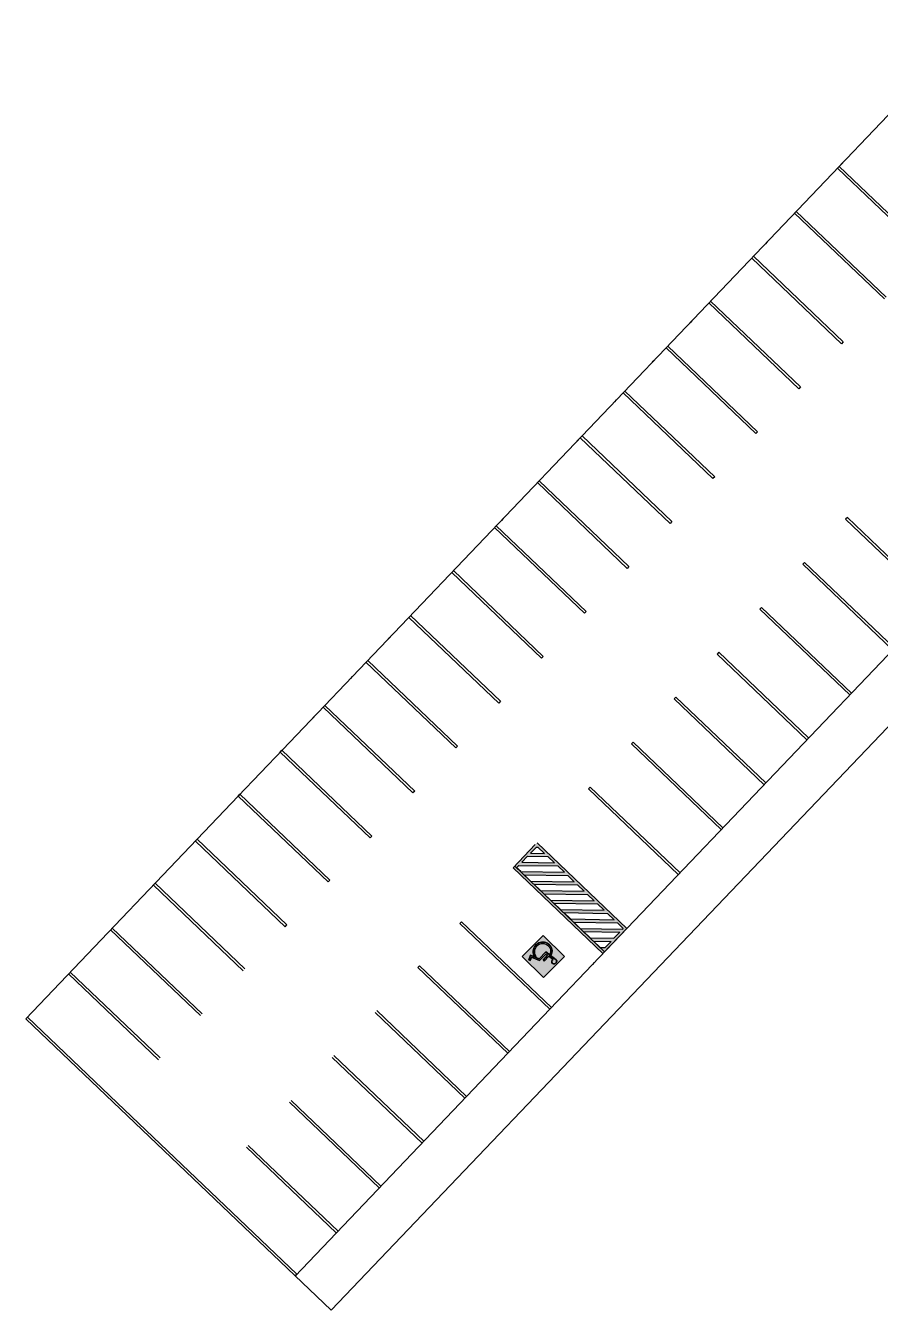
# Model space of a CAD drawing. Header units: millimetres. Extents: x 34038 to 35840, y 10511 to 10922.
# Drawn here: x 34944.2 to 34978.6, y 10694 to 10745.7 of the extents above; entities that cross this region are included whole.
import ezdxf

# ---------------------------------------------------------------- set-up
doc = ezdxf.new("R2010")
doc.units = ezdxf.units.MM
doc.layers.add('_0', color=7, linetype='Continuous')
doc.layers.add('PINTURA BRANCA', color=7, linetype='Continuous')

# ---------------------------------------------------------------- blocks, each defined once
blk = doc.blocks.new('A$C51C17A21')
at = {"layer": 'PINTURA BRANCA'}
h = blk.add_hatch(color=152, dxfattribs=at)
h.paths.add_polyline_path([(9.180785392288044, 9.163803444595828), (0, 9.163803444595828), (0, 0), (9.180785392288044, 0)])
edge = h.paths.add_edge_path(flags=16)
edge.add_line((5.422054313698709, 5.759658274507842), (5.421210884993229, 5.279695285018647))
edge.add_line((5.421210884993229, 5.279695285018647), (3.371216165724718, 5.269816209399892))
edge.add_line((3.371216165724718, 5.269816209399892), (3.434992290459149, 4.612271246112527))
edge.add_line((3.434992290459149, 4.612271246112527), (6.32046581006648, 4.612235962520231))
edge.add_line((6.32046581006648, 4.612235962520231), (7.291269149901154, 2.146054230700997))
edge.add_line((7.291269149901154, 2.146054230700997), (8.265835677223322, 2.561483206763683))
edge.add_line((8.265835677223322, 2.561483206763683), (8.460630145193818, 2.108830044385854))
edge.add_line((8.460630145193818, 2.108830044385854), (7.028143119715196, 1.500893807131092))
edge.add_line((7.028143119715196, 1.500893807131092), (5.990097561407993, 4.122711449713847))
edge.add_line((5.990097561407993, 4.122711449713847), (3.009950167172747, 4.122993718423118))
edge.add_line((3.009950167172747, 4.122993718423118), (2.53974979408008, 8.155413962825719))
edge.add_arc((3.205961485207808, 8.053055018452483), 0.6740292062577634, 90.86110328032771, 171.2651935622226, ccw=False)
edge.add_line((3.195831822675927, 8.727008103485446), (3.431625227975701, 8.7240795656013))
edge.add_arc((3.423146651183856, 8.04142065083306), 0.682711564408401, 6.993114099470688, 89.28842694358462, ccw=False)
edge.add_line((4.100779381530401, 8.124540822512813), (4.101967756527984, 8.066675736668572))
edge.add_arc((3.374478854861763, 8.051735300494556), 0.7276423013270964, -109.66773350404361, 1.1765177688022277, ccw=False)
edge.add_line((3.129579916691682, 7.366543481538997), (3.311797415962019, 5.77027863477781))
edge.add_line((3.311797415962019, 5.77027863477781), (5.422054313698709, 5.759658274507842))
edge = h.paths.add_edge_path(flags=16)
edge.add_line((6.140327967041799, 2.954754088966752), (6.398734448690789, 2.329909958291523))
edge.add_arc((3.545799992762909, 3.567409587629868), 3.109765319510951, 302.00990588515776, 336.5505467284719, ccw=False)
edge.add_arc((3.613911364152955, 3.383162574035737), 2.917701294968827, 162.5317855962321, 302.793607434027, ccw=False)
edge.add_arc((3.412492398476161, 3.34164600982001), 2.739861174484087, 108.78632825692031, 160.438804791383, ccw=False)
edge.add_line((2.530148055141808, 5.935544179608314), (2.580854924532105, 5.481713625966677))
edge.add_arc((3.412492398461723, 3.341646009805345), 2.295976979367712, 111.2362938310106, 160.2370488798236)
edge.add_arc((3.613911364156479, 3.383162574032781), 2.473817099848291, 162.720137507934, 302.8637260381623)
edge.add_arc((3.545799992762568, 3.567409587629754), 2.665881124386374, 301.9444794714997, 346.7139074411326)
h = blk.add_hatch(color=256, dxfattribs=at)
edge = h.paths.add_edge_path()
edge.add_arc((3.374478854861763, 8.051735300494556), 0.7276423013270057, 250.3322664959564, 361.1765177688022)
edge.add_line((4.101967756527984, 8.066675736668572), (4.100779381530401, 8.124540822512813))
edge.add_arc((3.423146651183856, 8.04142065083306), 0.6827115644084146, 6.993114099470686, 89.28842694358454)
edge.add_line((3.431625227975701, 8.7240795656013), (3.195831822675927, 8.727008103485446))
edge.add_arc((3.205961485207808, 8.053055018452483), 0.674029206257754, 90.86110328032767, 171.2651935622226)
edge.add_line((2.53974979408008, 8.155413962825719), (3.009950167172747, 4.122993718423118))
edge.add_line((3.009950167172747, 4.122993718423118), (5.990097561407993, 4.122711449713847))
edge.add_line((5.990097561407993, 4.122711449713847), (7.028143119715196, 1.500893807131092))
edge.add_line((7.028143119715196, 1.500893807131092), (8.460630145193818, 2.108830044385854))
edge.add_line((8.460630145193818, 2.108830044385854), (8.265835677223322, 2.561483206763683))
edge.add_line((8.265835677223322, 2.561483206763683), (7.291269149901154, 2.146054230700997))
edge.add_line((7.291269149901154, 2.146054230700997), (6.32046581006648, 4.612235962520231))
edge.add_line((6.32046581006648, 4.612235962520231), (3.434992290459149, 4.612271246112527))
edge.add_line((3.434992290459149, 4.612271246112527), (3.371216165724718, 5.269816209399892))
edge.add_line((3.371216165724718, 5.269816209399892), (5.421279214686706, 5.279695614304501))
edge.add_line((5.421279214686706, 5.279695614304501), (5.422054313698709, 5.759658274507842))
edge.add_line((5.422054313698709, 5.759658274507842), (3.311797415962019, 5.77027863477781))
edge.add_line((3.311797415962019, 5.77027863477781), (3.129579916691682, 7.366543481538997))
edge = h.paths.add_edge_path()
edge.add_arc((3.412492398461723, 3.341646009805345), 2.295976979367714, 111.23629383101061, 160.2370488798236, ccw=False)
edge.add_line((2.580854924532105, 5.481713625966677), (2.530148055141808, 5.935544179608314))
edge.add_arc((3.412492398476161, 3.34164600982001), 2.739861174484073, 108.7863282569202, 160.438804791383)
edge.add_arc((3.613911364152841, 3.383162574035737), 2.917701294968806, 162.5317855962315, 302.7936074340288)
edge.add_arc((3.545799992762795, 3.567409587629868), 3.109765319511033, 302.0099058851595, 336.5505467284727)
edge.add_line((6.398734448690789, 2.329909958291523), (6.140327967041799, 2.954754088966752))
edge.add_arc((3.545799992762568, 3.567409587629868), 2.66588112438639, 301.9444794714964, 346.71390744113023, ccw=False)
edge.add_arc((3.613911364156479, 3.383162574032781), 2.473817099848283, 162.720137507934, 302.8637260381601, ccw=False)
blk.add_lwpolyline([(9.180785392288044, 0), (0, 0), (0, 9.163803444595828), (9.180785392288044, 9.163803444595828)], close=True, dxfattribs=at)
blk.add_lwpolyline([(8.460630145193818, 2.108830044385854), (7.028143119715196, 1.500893807131092), (5.990097561407993, 4.122711449713847), (3.009950167172747, 4.122993718423118), (2.53974979408008, 8.155413962825719, -0.5271040350187159), (3.195831822675927, 8.727008103485446), (3.431625227975701, 8.7240795656013, -0.3753540589992009), (4.100779381530401, 8.124540822512813), (4.101967756527984, 8.066675736668572, -0.5252580657301573), (3.129579916691682, 7.366543481538997), (3.311797415962019, 5.77027863477781), (5.422071464680243, 5.770278634777924), (5.421279214686706, 5.279695614304501), (3.371216165724718, 5.269816209399892), (3.434992290459149, 4.612271246112527), (6.32046581006648, 4.612235962520231), (7.291269149901154, 2.146054230700997), (8.265835677223322, 2.561483206763683)], format="xyb", close=True, dxfattribs=at)
at = {"layer": 'PINTURA BRANCA', "color": 250}
for points in [[(3.129579916691682, 7.366543481538997, 0.5252580657301571), (4.101967756527984, 8.066675736668572), (4.100779381530401, 8.124540822512813, 0.3753540589992009), (3.431625227975701, 8.7240795656013), (3.195831822675927, 8.727008103485446, 0.3659682706623709), (2.53974979408008, 8.155413962825719), (3.009950167172747, 4.122993718423118), (5.990097561407993, 4.122711449713847), (7.028143119715196, 1.500893807131092), (8.460630145193818, 2.108830044385854), (8.265835677223322, 2.561483206763683), (7.291269149901154, 2.146054230700997), (6.32046581006648, 4.612235962520231), (3.434992290459149, 4.612271246112527), (3.371216165724718, 5.269816209399892), (5.421279214686706, 5.279695614304501), (5.422071464680243, 5.770278634777924), (3.311797415962019, 5.77027863477781)], [(1.251749361771317, 4.11798344879719, -0.2171247333798054), (2.580854924532105, 5.481713625966677), (2.530148055141808, 5.935544179608314, 0.2292715696475673), (0.8307638776268504, 4.258988421397362, 0.7019114297085347), (5.194180469797061, 0.9304639785272002, 0.1518635365455348), (6.398734448690789, 2.329909958291523), (6.140327967041799, 2.954754088966752, -0.1978667100968566), (4.956310346832424, 1.305246306515642, -0.7011416496897603)]]:
    blk.add_lwpolyline(points, format="xyb", close=True, dxfattribs=at)
at = {"layer": 'PINTURA BRANCA'}
for points in [[(6.398734448690789, 2.329909958291523, -0.1518635365455338), (5.194180469797061, 0.9304639785272002, -0.7019114297085285), (0.8307638776268504, 4.258988421397362, -0.229271569647566), (2.530148055141808, 5.935544179608314)], [(6.140327967041799, 2.954754088966752, -0.1978667100968593), (4.956310346832424, 1.305246306515642, -0.701141649689756), (1.251749361771317, 4.11798344879719, -0.2171247333798052), (2.580854924532105, 5.481713625966677, 0.04686792952544745)]]:
    blk.add_lwpolyline(points, format="xyb", dxfattribs=at)
for points in [[(2.580854924532105, 5.481713625966677), (2.530148055141808, 5.935544179608428)], [(6.140327967041799, 2.954754088966752), (6.398734448690789, 2.329909958291637)]]:
    blk.add_lwpolyline(points, dxfattribs=at)

msp = doc.modelspace()

# ---------------------------------------------------------------- hatches: boundary and pattern name
h = msp.add_hatch(color=256)
h.paths.add_polyline_path([(34964.76552303683, 10712.81358595229), (34964.69648497627, 10712.74124131742), (34963.80332808383, 10711.80530672212), (34967.4205598274, 10708.35340369433), (34968.3827547804, 10709.3616829245)])
h.paths.add_polyline_path([(34967.06810118054, 10710.4780218898), (34965.30842684038, 10710.50722706129), (34965.04177954062, 10710.76168701482), (34966.80145388077, 10710.73248184334)], flags=16)
h.paths.add_polyline_path([(34967.20142483008, 10710.35079191335), (34967.46807212984, 10710.09633195982), (34965.70839778968, 10710.12553713131), (34965.44175048992, 10710.37999708484)], flags=16)
h.paths.add_polyline_path([(34967.60139577938, 10709.96910198337), (34967.86804307914, 10709.71464202983), (34966.10836873898, 10709.74384720132), (34965.84172143922, 10709.99830715486)], flags=16)
h.paths.add_polyline_path([(34966.66813023123, 10710.85971181978), (34964.90845589107, 10710.88891699127), (34964.64180859131, 10711.14337694481), (34966.40148293147, 10711.11417177332)], flags=16)
h.paths.add_polyline_path([(34968.00136672869, 10709.58741205338), (34968.24137208497, 10709.35837635018), (34968.21790353912, 10709.33378377955), (34966.50833968829, 10709.36215727134), (34966.24169238853, 10709.61661722487)], flags=16)
h.paths.add_polyline_path([(34966.26815928192, 10711.24140174976), (34964.50848494176, 10711.27060692125), (34964.241837642, 10711.52506687479), (34966.00151198216, 10711.4958617033)], flags=16)
h.paths.add_polyline_path([(34968.10046044852, 10709.21071575824), (34967.86557426671, 10708.96457971499), (34966.9083106376, 10708.98046734135), (34966.64166333783, 10709.23492729489)], flags=16)
h.paths.add_polyline_path([(34967.74813117611, 10708.84151169367), (34967.5132449943, 10708.59537565042), (34967.3082815869, 10708.59877741137), (34967.04163428714, 10708.85323736491)], flags=16)
h.paths.add_polyline_path([(34965.86818833261, 10711.62309167975), (34964.10851399246, 10711.65229685124), (34963.94471077926, 10711.80861329644), (34964.03530481428, 10711.90354632805), (34965.60154103285, 10711.87755163328)], flags=16)
h.paths.add_polyline_path([(34965.46821738331, 10712.00478160973), (34964.15274790488, 10712.02661434936), (34964.38763408669, 10712.27275039262), (34965.20157008355, 10712.25924156327)], flags=16)
h.paths.add_polyline_path([(34965.06824643401, 10712.38647153972), (34964.50507717729, 10712.39581841393), (34964.7399633591, 10712.64195445718), (34964.80159913425, 10712.64093149325)], flags=16)

# ---------------------------------------------------------------- linework, layer by layer
for p, q in [((35016.66432736312, 10781.68284460433), (34954.53007286289, 10716.57267321998)), ((35027.51602259385, 10771.32713552097), (34963.58677851916, 10704.33600362994)), ((35029.52207650661, 10770.53231652248), (34970.88329515025, 10709.08503378622)), ((34978.58983696657, 10741.78477847271), (34978.52079890601, 10741.71243383784)), ((34977.07099963434, 10740.19319650554), (34977.00196157378, 10740.12085187066)), ((34975.55216230211, 10738.60161453836), (34975.48312424156, 10738.52926990349)), ((34974.03332496988, 10737.01003257119), (34973.96428690933, 10736.93768793632)), ((34972.51448763766, 10735.41845060402), (34972.4454495771, 10735.34610596915)), ((34970.99565030543, 10733.82686863684), (34970.92661224488, 10733.75452400197)), ((34977.09825222903, 10732.97937246442), (34977.02921416848, 10732.90702782954)), ((34969.4768129732, 10732.23528666967), (34969.40777491264, 10732.1629420348)), ((34975.37230071513, 10731.17075659263), (34975.30326265458, 10731.09841195776)), ((34967.95797564097, 10730.6437047025), (34967.88893758042, 10730.57136006762)), ((34966.43913830874, 10729.05212273532), (34966.37010024819, 10728.97977810045)), ((34973.64634920124, 10729.36214072084), (34973.57731114068, 10729.28979608597)), ((34964.92030097652, 10727.46054076815), (34964.85126291596, 10727.38819613328)), ((34971.92039768735, 10727.55352484905), (34971.85135962679, 10727.48118021418)), ((34963.40146364429, 10725.86895880098), (34963.33242558374, 10725.79661416611)), ((34977.26358094482, 10725.91023769305), (34977.19454288426, 10725.83789305817)), ((34970.19444617345, 10725.74490897726), (34970.12540811289, 10725.67256434239)), ((34961.88262631206, 10724.2773768338), (34961.81358825151, 10724.20503219893)), ((34968.46849465955, 10723.93629310548), (34968.399456599, 10723.86394847061)), ((34975.53762943092, 10724.10162182126), (34975.46859137037, 10724.02927718639)), ((34960.36378897983, 10722.68579486663), (34960.29475091928, 10722.61345023176)), ((34973.81167791703, 10722.29300594947), (34973.74263985647, 10722.2206613146)), ((34966.74254314566, 10722.12767723369), (34966.6735050851, 10722.05533259882)), ((34958.84495164761, 10721.09421289946), (34958.77591358705, 10721.02186826459)), ((34965.01659163176, 10720.3190613619), (34964.9475535712, 10720.24671672703)), ((34972.08572640313, 10720.48439007768), (34972.01668834258, 10720.41204544281)), ((34957.32611431538, 10719.50263093228), (34957.25707625482, 10719.43028629741)), ((34970.35977488924, 10718.67577420589), (34970.29073682868, 10718.60342957102)), ((34963.29064011787, 10718.51044549011), (34963.22160205731, 10718.43810085524)), ((34955.80727698315, 10717.91104896511), (34955.7382389226, 10717.83870433024)), ((34954.53007286289, 10716.57267321998), (34952.73508328843, 10714.69171271332)), ((34961.56468860397, 10716.70182961833), (34961.49565054342, 10716.62948498345)), ((34968.63382337534, 10716.86715833411), (34968.56478531478, 10716.79481369924)), ((34954.28843965093, 10716.31946699794), (34954.21940159037, 10716.24712236307)), ((34966.90787186145, 10715.05854246232), (34966.83883380089, 10714.98619782745)), ((34944.17436377952, 10705.72097798925), (34952.73508328843, 10714.69171271332)), ((34952.80412134897, 10714.7640573482), (34952.73508328842, 10714.69171271333)), ((34959.83873709007, 10714.89321374654), (34959.76969902952, 10714.82086911167)), ((34961.73001731976, 10709.63269484696), (34961.66097925921, 10709.56035021208)), ((34960.03858483614, 10707.8602512926), (34959.96954677559, 10707.78790665773)), ((34944.17436377952, 10705.72097798925), (34956.47295170767, 10693.98450769477))]:
    msp.add_line(p, q)
at = {"color": 7}
msp.add_line((34970.88329515025, 10709.08503378622), (34956.47295170767, 10693.98450769477), dxfattribs=at)
at = {"layer": '_0'}
for p, q in [((34944.17436377952, 10705.72097798925), (34944.24340184007, 10705.79332262412)), ((34955.02605901024, 10695.36526890588), (34955.09509707079, 10695.43761354075))]:
    msp.add_line(p, q, dxfattribs=at)
at = {"layer": 'PINTURA BRANCA'}
for p, q in [((34980.48111719627, 10736.52425957311), (34976.8638854527, 10739.9761626009)), ((34980.55015525683, 10736.59660420798), (34976.93292351325, 10740.04850723577)), ((34978.82420374294, 10734.78798833619), (34975.20697199936, 10738.23989136398)), ((34978.75516568238, 10734.71564370132), (34975.1379339388, 10738.16754672911)), ((34977.02921416848, 10732.90702782953), (34973.41198242491, 10736.35893085733)), ((34977.09825222904, 10732.97937246441), (34973.48102048547, 10736.4312754922)), ((34975.37230071514, 10731.17075659262), (34971.75506897157, 10734.62265962041)), ((34975.30326265459, 10731.09841195775), (34971.68603091101, 10734.55031498554)), ((34973.5773111407, 10729.28979608596), (34969.96007939712, 10732.74169911375)), ((34973.64634920125, 10729.36214072083), (34970.02911745767, 10732.81404374862)), ((34971.92039768735, 10727.55352484904), (34968.30316594378, 10731.00542787683)), ((34971.85135962679, 10727.48118021417), (34968.23412788322, 10730.93308324196)), ((34970.1254081129, 10725.67256434239), (34966.50817636932, 10729.12446737017)), ((34970.19444617346, 10725.74490897726), (34966.57721442988, 10729.19681200505)), ((34968.46849465956, 10723.93629310547), (34964.85126291599, 10727.38819613326)), ((34968.39945659901, 10723.8639484706), (34964.78222485543, 10727.31585149839)), ((34980.81177462784, 10722.38599003038), (34977.19454288427, 10725.83789305817)), ((34980.8808126884, 10722.45833466525), (34977.26358094482, 10725.91023769304)), ((34966.67350508511, 10722.05533259881), (34963.05627334154, 10725.5072356266)), ((34966.74254314566, 10722.12767723368), (34963.12531140209, 10725.57958026147)), ((34965.01659163177, 10720.31906136189), (34961.39935988819, 10723.77096438969)), ((34979.08582311394, 10720.57737415859), (34975.46859137037, 10724.02927718638)), ((34979.1548611745, 10720.64971879347), (34975.53762943092, 10724.10162182126)), ((34964.94755357121, 10720.24671672702), (34961.33032182764, 10723.69861975481)), ((34977.35987160005, 10718.76875828681), (34973.74263985647, 10722.2206613146)), ((34977.4289096606, 10718.84110292168), (34973.81167791703, 10722.29300594947)), ((34963.22160205732, 10718.43810085523), (34959.60437031375, 10721.89000388303)), ((34963.29064011788, 10718.51044549011), (34959.6734083743, 10721.9623485179)), ((34961.49565054342, 10716.62948498345), (34957.87841879985, 10720.08138801124)), ((34961.56468860398, 10716.70182961832), (34957.94745686041, 10720.15373264611)), ((34975.63392008615, 10716.96014241502), (34972.01668834258, 10720.41204544281)), ((34975.70295814671, 10717.03248704989), (34972.08572640314, 10720.48439007768)), ((34973.90796857226, 10715.15152654323), (34970.29073682868, 10718.60342957102)), ((34973.97700663281, 10715.2238711781), (34970.35977488924, 10718.67577420589)), ((34956.15246728595, 10718.27277213945), (34956.22150534651, 10718.34511677432)), ((34959.76969902953, 10714.82086911166), (34956.15246728595, 10718.27277213945)), ((34959.83873709008, 10714.89321374653), (34956.22150534651, 10718.34511677432)), ((34954.42651577205, 10716.46415626767), (34954.49555383261, 10716.53650090254)), ((34958.04374751563, 10713.01225323987), (34954.42651577206, 10716.46415626766)), ((34958.11278557619, 10713.08459787474), (34954.49555383261, 10716.53650090253)), ((34972.18201705836, 10713.34291067144), (34968.56478531479, 10716.79481369923)), ((34972.25105511892, 10713.41525530631), (34968.63382337534, 10716.86715833411)), ((34970.45606554447, 10711.53429479966), (34966.83883380089, 10714.98619782745)), ((34970.52510360502, 10711.60663943453), (34966.90787186145, 10715.05854246232)), ((34952.73508328843, 10714.69171271332), (34952.80412134899, 10714.76405734819)), ((34956.35231503202, 10711.23980968552), (34952.73508328844, 10714.69171271331)), ((34956.35231503202, 10711.23980968552), (34952.73508328844, 10714.69171271331)), ((34956.42135309257, 10711.31215432039), (34952.80412134899, 10714.76405734818)), ((34956.42135309257, 10711.31215432039), (34952.80412134899, 10714.76405734818)), ((34954.62636351812, 10709.43119381373), (34951.00913177455, 10712.88309684152)), ((34954.69540157868, 10709.5035384486), (34951.0781698351, 10712.9554414764)), ((34958.04374751563, 10713.01225323987), (34958.11278557619, 10713.08459787474)), ((34963.80332808383, 10711.80530672212), (34964.69648497627, 10712.74124131742)), ((34964.50507717729, 10712.39581841393), (34964.7399633591, 10712.64195445718)), ((34964.50507717729, 10712.39581841393), (34965.06824643401, 10712.38647153972)), ((34964.7399633591, 10712.64195445718), (34964.80159913425, 10712.64093149325)), ((34968.3827547804, 10709.3616829245), (34964.76552303683, 10712.81358595229)), ((34965.06824643401, 10712.38647153972), (34964.80159913425, 10712.64093149325)), ((34967.4205598274, 10708.35340369433), (34963.80332808383, 10711.80530672212)), ((34967.48742894056, 10708.42347550018), (34963.87019719699, 10711.87537852798)), ((34963.94471077926, 10711.80861329644), (34964.03530481428, 10711.90354632805)), ((34964.10851399246, 10711.65229685124), (34963.94471077926, 10711.80861329644)), ((34964.03530481428, 10711.90354632805), (34965.60154103285, 10711.87755163328)), ((34964.15274790488, 10712.02661434936), (34964.38763408669, 10712.27275039262)), ((34964.15274790488, 10712.02661434936), (34965.46821738331, 10712.00478160973)), ((34964.38763408669, 10712.27275039262), (34965.20157008355, 10712.25924156327)), ((34965.46821738331, 10712.00478160973), (34965.20157008355, 10712.25924156327)), ((34965.86818833261, 10711.62309167975), (34965.60154103285, 10711.87755163328)), ((34956.35231503202, 10711.23980968552), (34956.42135309257, 10711.31215432039)), ((34964.10851399246, 10711.65229685124), (34965.86818833261, 10711.62309167975)), ((34964.50848494176, 10711.27060692125), (34964.241837642, 10711.52506687479)), ((34964.241837642, 10711.52506687479), (34966.00151198216, 10711.4958617033)), ((34966.26815928192, 10711.24140174976), (34966.00151198216, 10711.4958617033)), ((34952.9349310345, 10707.65875025938), (34949.31769929093, 10711.11065328717)), ((34952.9349310345, 10707.65875025938), (34949.31769929093, 10711.11065328717)), ((34952.9349310345, 10707.65875025938), (34949.31769929093, 10711.11065328717)), ((34953.00396909506, 10707.73109489425), (34949.38673735148, 10711.18299792204)), ((34953.00396909506, 10707.73109489425), (34949.38673735148, 10711.18299792204)), ((34953.00396909506, 10707.73109489425), (34949.38673735148, 10711.18299792204)), ((34964.50848494176, 10711.27060692125), (34966.26815928192, 10711.24140174976)), ((34964.90845589107, 10710.88891699127), (34964.64180859131, 10711.14337694481)), ((34964.64180859131, 10711.14337694481), (34966.40148293147, 10711.11417177332)), ((34964.90845589107, 10710.88891699127), (34966.66813023123, 10710.85971181978)), ((34966.66813023123, 10710.85971181978), (34966.40148293147, 10711.11417177332)), ((34965.30842684038, 10710.50722706129), (34965.04177954062, 10710.76168701482)), ((34965.04177954062, 10710.76168701482), (34966.80145388077, 10710.73248184334)), ((34965.30842684038, 10710.50722706129), (34967.06810118054, 10710.4780218898)), ((34965.70839778968, 10710.12553713131), (34965.44175048992, 10710.37999708484)), ((34965.44175048992, 10710.37999708484), (34967.20142483008, 10710.35079191335)), ((34967.06810118054, 10710.4780218898), (34966.80145388077, 10710.73248184334)), ((34967.46807212984, 10710.09633195982), (34967.20142483008, 10710.35079191335)), ((34965.70839778968, 10710.12553713131), (34967.46807212984, 10710.09633195982)), ((34966.10836873898, 10709.74384720132), (34965.84172143922, 10709.99830715486)), ((34965.84172143922, 10709.99830715486), (34967.60139577938, 10709.96910198337)), ((34966.10836873898, 10709.74384720132), (34967.86804307914, 10709.71464202983)), ((34967.86804307914, 10709.71464202983), (34967.60139577938, 10709.96910198337)), ((34951.2089795206, 10705.85013438759), (34947.59174777703, 10709.30203741538)), ((34951.27801758116, 10705.92247902247), (34947.66078583759, 10709.37438205026)), ((34954.62636351812, 10709.43119381373), (34954.69540157868, 10709.5035384486)), ((34961.6609792592, 10709.56035021209), (34961.73001731975, 10709.63269484696)), ((34965.27821100278, 10706.10844718429), (34961.66097925921, 10709.56035021208)), ((34965.34724906334, 10706.18079181916), (34961.73001731976, 10709.63269484696)), ((34966.50833968829, 10709.36215727134), (34966.24169238853, 10709.61661722487)), ((34966.24169238853, 10709.61661722487), (34968.00136672869, 10709.58741205338)), ((34966.50833968829, 10709.36215727134), (34968.21790353912, 10709.33378377955)), ((34966.9083106376, 10708.98046734135), (34966.64166333783, 10709.23492729489)), ((34966.64166333783, 10709.23492729489), (34968.10046044852, 10709.21071575824)), ((34967.4205598274, 10708.35340369433), (34968.3827547804, 10709.3616829245)), ((34968.24137208497, 10709.35837635018), (34968.00136672869, 10709.58741205338)), ((34968.21790353912, 10709.33378377955), (34968.24137208497, 10709.35837635018)), ((34966.9083106376, 10708.98046734135), (34967.86557426671, 10708.96457971499)), ((34967.3082815869, 10708.59877741137), (34967.04163428714, 10708.85323736491)), ((34967.04163428714, 10708.85323736491), (34967.74813117611, 10708.84151169367)), ((34967.5132449943, 10708.59537565042), (34967.74813117611, 10708.84151169367)), ((34967.86557426671, 10708.96457971499), (34968.10046044852, 10709.21071575824)), ((34967.3082815869, 10708.59877741137), (34967.5132449943, 10708.59537565042)), ((34963.58677851917, 10704.33600362994), (34959.96954677559, 10707.78790665773)), ((34963.58677851916, 10704.33600362994), (34959.96954677559, 10707.78790665773)), ((34963.65581657972, 10704.40834826481), (34960.03858483614, 10707.8602512926)), ((34963.65581657972, 10704.40834826481), (34960.03858483614, 10707.8602512926)), ((34967.07320057723, 10707.98940769095), (34967.00416251668, 10707.91706305608)), ((34949.51754703699, 10704.07769083324), (34945.90031529342, 10707.52959386103)), ((34949.58658509755, 10704.15003546811), (34945.96935335397, 10707.6019384959)), ((34965.34724906334, 10706.18079181916), (34965.27821100278, 10706.10844718429)), ((34947.86063358364, 10702.34141959633), (34944.24340184007, 10705.79332262412)), ((34961.86082700526, 10702.52738775815), (34958.24359526169, 10705.97929078594)), ((34961.92986506582, 10702.59973239303), (34958.31263332225, 10706.05163542082)), ((34955.02605901024, 10695.36526890588), (34963.58677851916, 10704.33600362994)), ((34960.13487549137, 10700.71877188637), (34956.51764374779, 10704.17067491416)), ((34960.20391355193, 10700.79111652124), (34956.58668180835, 10704.24301954903)), ((34963.65581657972, 10704.40834826481), (34963.58677851916, 10704.33600362995)), ((34955.09509707079, 10695.43761354075), (34947.86063358364, 10702.34141959633)), ((34958.40892397748, 10698.91015601458), (34954.7916922339, 10702.36205904237)), ((34958.40892397748, 10698.91015601458), (34954.7916922339, 10702.36205904237)), ((34958.47796203803, 10698.98250064945), (34954.86073029446, 10702.43440367724)), ((34958.47796203803, 10698.98250064945), (34954.86073029446, 10702.43440367724)), ((34956.68297246358, 10697.10154014279), (34953.06574072001, 10700.55344317058)), ((34956.75201052413, 10697.17388477767), (34953.13477878056, 10700.62578780545))]:
    msp.add_line(p, q, dxfattribs=at)

# ---------------------------------------------------------------- block references
at = {"layer": 'PINTURA BRANCA', "xscale": 0.130707771582163, "yscale": 0.130707771582163, "zscale": 0.130707771582163, "rotation": 225.2177972077633}
msp.add_blockref('A$C51C17A21', (34965.01578892564, 10709.07959951167), dxfattribs=at)

doc.saveas('drawing.dxf')
